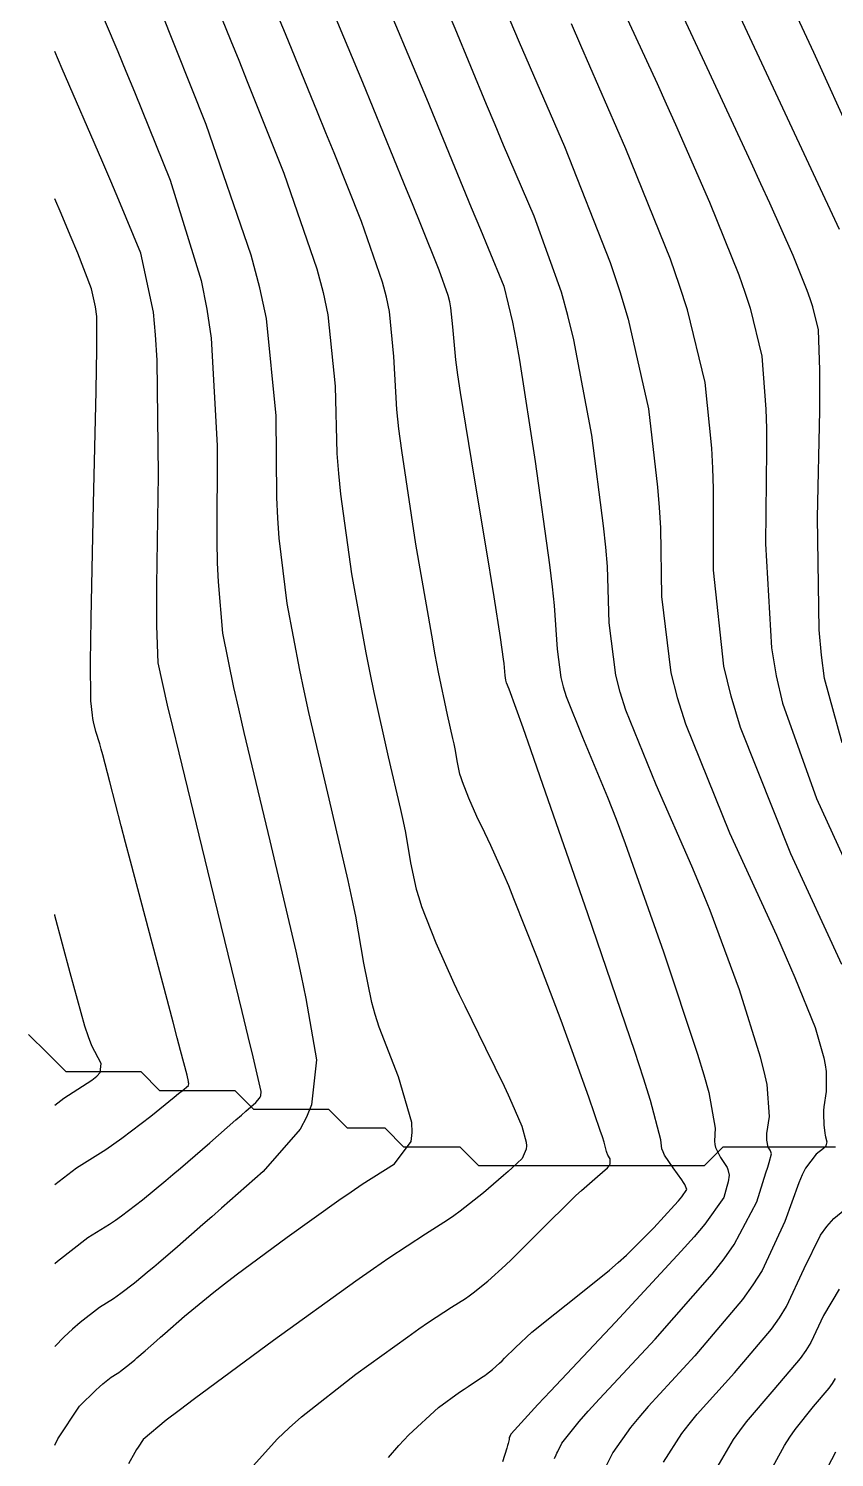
# Model space of a CAD drawing. Header units: metres. Extents: x 837475 to 838479, y 1189012 to 1191015.
# Drawn here: x 837475.1 to 837518, y 1190038.6 to 1190114.7 of the extents above; entities that cross this region are included whole.
import ezdxf

# ---------------------------------------------------------------- set-up
doc = ezdxf.new("R2010")
doc.units = ezdxf.units.M
doc.header["$LTSCALE"] = 0.3
for name, color, linetype in [('COTAS 10', 1, 'Continuous'), ('COTAS INT', 252, 'Continuous'), ('DRENAJE', 5, 'Continuous')]:
    doc.layers.add(name, color=color, linetype=linetype)

msp = doc.modelspace()

# ---------------------------------------------------------------- linework, layer by layer
at = {"layer": 'COTAS 10'}
for points in [[(837519.07, 1190108.823), (837516.947, 1190113.468), (837514.694, 1190118.318)], [(837484.704, 1190117.041), (837485.899, 1190114.098), (837486.316, 1190113.062), (837486.77, 1190111.93), (837488.724, 1190107.041), (837490.479, 1190101.945), (837490.809, 1190100.682), (837491.071, 1190099.482), (837491.45, 1190095.685), (837491.546, 1190092.095), (837491.629, 1190091.027), (837491.736, 1190089.927), (837492.327, 1190085.685), (837493.083, 1190081.48), (837493.294, 1190080.404), (837493.507, 1190079.365), (837494.282, 1190075.93), (837494.939, 1190073.124), (837495.077, 1190072.482), (837495.197, 1190071.899), (837495.47, 1190070.282), (837495.769, 1190068.876), (837495.904, 1190068.426), (837496.063, 1190067.95), (837496.826, 1190066.014), (837497.784, 1190063.872), (837498.066, 1190063.267), (837498.354, 1190062.656), (837499.456, 1190060.406), (837500.452, 1190058.378), (837500.675, 1190057.907), (837500.874, 1190057.476), (837501.401, 1190056.245), (837501.631, 1190055.39), (837501.644, 1190055.194), (837501.635, 1190055.017), (837501.416, 1190054.528), (837500.878, 1190054.02), (837500.667, 1190053.832), (837500.43, 1190053.623), (837499.35, 1190052.694), (837498.113, 1190051.709), (837497.777, 1190051.463), (837497.444, 1190051.23), (837496.263, 1190050.489), (837494.316, 1190049.216), (837493.499, 1190048.648), (837492.562, 1190047.987), (837488.176, 1190044.821), (837483.965, 1190041.716), (837483.139, 1190041.093), (837482.46, 1190040.573), (837481.235, 1190039.552), (837480.953, 1190039.139), (837480.869, 1190039.004), (837480.783, 1190038.858), (837480.448, 1190038.256)], [(837500.758, 1190115.186), (837501.26, 1190114.02), (837503.666, 1190108.457), (837506.1, 1190102.284), (837506.619, 1190100.733), (837507.07, 1190099.252), (837508.143, 1190094.476), (837508.634, 1190090.311), (837508.72, 1190089.215), (837508.783, 1190088.143), (837508.831, 1190084.476), (837509.33, 1190080.413), (837509.679, 1190079.09), (837510.119, 1190077.683), (837512.469, 1190071.885), (837514.958, 1190066.426), (837515.486, 1190065.23), (837515.944, 1190064.173), (837517.017, 1190061.495), (837517.482, 1190059.889), (837517.557, 1190059.506), (837517.609, 1190059.151), (837517.604, 1190058.093), (837517.489, 1190057.283), (837517.472, 1190057.085), (837517.462, 1190056.898), (837517.478, 1190056.317), (837517.539, 1190055.869), (837517.556, 1190055.767), (837517.573, 1190055.673), (837517.638, 1190055.414), (837517.593, 1190055.191), (837517.54, 1190055.121), (837517.471, 1190055.046), (837517.076, 1190054.746), (837516.513, 1190053.999), (837516.337, 1190053.643), (837516.152, 1190053.222), (837515.413, 1190051.163), (837514.193, 1190048.555), (837513.705, 1190047.788), (837513.152, 1190047.002), (837510.611, 1190043.998), (837508.137, 1190041.303), (837507.625, 1190040.711), (837507.189, 1190040.186), (837506.24, 1190038.845), (837505.854, 1190038.073)], [(837476.51378, 1190057.36157), (837477.008, 1190057.73), (837478.501, 1190058.703), (837478.751, 1190058.917), (837478.929, 1190059.107), (837478.984, 1190059.593), (837478.484, 1190060.533), (837478.312, 1190061.009), (837478.126, 1190061.579), (837477.337, 1190064.417), (837476.529, 1190067.475), (837476.51378, 1190067.52979)]]:
    msp.add_lwpolyline(points, dxfattribs=at)
at = {"layer": 'COTAS INT'}
for points in [[(837503.137, 1190038.525), (837503.228, 1190038.731), (837503.268, 1190038.814), (837503.314, 1190038.909), (837503.533, 1190039.346), (837504.452, 1190040.509), (837504.94, 1190041.061), (837505.53, 1190041.712), (837508.501, 1190044.896), (837511.541, 1190048.351), (837512.173, 1190049.173), (837512.715, 1190049.937), (837513.914, 1190052.211), (837514.403, 1190053.755), (837514.497, 1190054.059), (837514.572, 1190054.309), (837514.694, 1190054.764), (837514.669, 1190054.885), (837514.653, 1190054.924), (837514.631, 1190054.965), (837514.519, 1190055.133), (837514.444, 1190055.494), (837514.447, 1190055.658), (837514.459, 1190055.848), (837514.589, 1190056.765), (837514.461, 1190058.467), (837514.312, 1190059.152), (837514.114, 1190059.93), (837512.986, 1190063.515), (837511.424, 1190067.739), (837510.952, 1190068.92), (837510.463, 1190070.106), (837508.554, 1190074.433), (837506.942, 1190078.41), (837506.64, 1190079.376), (837506.401, 1190080.283), (837506.058, 1190083.071), (837505.955, 1190086.068), (837505.867, 1190087.106), (837505.753, 1190088.236), (837505.126, 1190093.071), (837504.171, 1190098.162), (837503.85, 1190099.453), (837503.505, 1190100.692), (837502.055, 1190104.74), (837500.43, 1190108.532), (837499.974, 1190109.61), (837499.517, 1190110.7), (837497.843, 1190114.74), (837496.085, 1190118.856)], [(837486.603, 1190037.602), (837488.378, 1190039.577), (837488.997, 1190040.159), (837489.67, 1190040.755), (837492.563, 1190043.032), (837495.322, 1190045.023), (837495.911, 1190045.439), (837496.425, 1190045.796), (837497.65, 1190046.597), (837498.392, 1190047.063), (837498.602, 1190047.21), (837498.813, 1190047.364), (837499.591, 1190047.984), (837500.528, 1190048.832), (837500.841, 1190049.13), (837501.176, 1190049.455), (837502.575, 1190050.859), (837503.956, 1190052.235), (837504.279, 1190052.543), (837504.577, 1190052.82), (837505.438, 1190053.557), (837505.964, 1190054.026), (837506.049, 1190054.134), (837506.11, 1190054.233), (837506.112, 1190054.511), (837505.981, 1190054.701), (837505.957, 1190054.745), (837505.939, 1190054.784), (837505.918, 1190054.893), (837505.782, 1190055.387), (837505.691, 1190055.67), (837505.577, 1190056.015), (837504.971, 1190057.788), (837504.088, 1190060.26), (837503.798, 1190061.045), (837503.489, 1190061.874), (837502.21, 1190065.235), (837500.978, 1190068.369), (837500.698, 1190069.055), (837500.445, 1190069.663), (837499.756, 1190071.202), (837499.261, 1190072.212), (837499.131, 1190072.486), (837499.005, 1190072.758), (837498.575, 1190073.72), (837498.232, 1190074.589), (837498.161, 1190074.803), (837498.1, 1190075.005), (837497.966, 1190075.636), (837497.843, 1190076.363), (837497.79, 1190076.624), (837497.727, 1190076.912), (837497.432, 1190078.172), (837496.962, 1190080.438), (837496.79, 1190081.36), (837496.6, 1190082.41), (837495.761, 1190087.268), (837494.998, 1190092.265), (837494.855, 1190093.403), (837494.743, 1190094.434), (837494.588, 1190097.268), (837494.347, 1190099.672), (837494.182, 1190100.431), (837493.973, 1190101.231), (837492.862, 1190104.457), (837491.394, 1190108.115), (837490.961, 1190109.186), (837490.516, 1190110.283), (837488.812, 1190114.457), (837487.214, 1190118.283)], [(837494.296, 1190038.581), (837494.854, 1190039.224), (837495.376, 1190039.794), (837496.951, 1190041.243), (837498.082, 1190042.06), (837498.323, 1190042.23), (837498.534, 1190042.377), (837499.036, 1190042.705), (837499.341, 1190042.896), (837499.427, 1190042.956), (837499.513, 1190043.019), (837499.832, 1190043.274), (837500.217, 1190043.621), (837500.345, 1190043.744), (837500.482, 1190043.877), (837501.056, 1190044.452), (837501.936, 1190045.257), (837502.267, 1190045.535), (837502.635, 1190045.837), (837504.278, 1190047.126), (837506.065, 1190048.574), (837506.524, 1190048.976), (837506.967, 1190049.378), (837508.436, 1190050.833), (837509.537, 1190052.033), (837509.747, 1190052.274), (837509.917, 1190052.475), (837510.188, 1190052.873), (837510.079, 1190053.134), (837510.008, 1190053.249), (837509.919, 1190053.382), (837509.454, 1190054.016), (837509.002, 1190054.706), (837508.922, 1190054.874), (837508.862, 1190055.031), (837508.808, 1190055.517), (837508.258, 1190057.619), (837507.885, 1190058.795), (837507.416, 1190060.229), (837504.923, 1190067.556), (837502.383, 1190074.872), (837501.883, 1190076.3), (837501.472, 1190077.468), (837500.724, 1190079.529), (837500.588, 1190079.865), (837500.562, 1190079.947), (837500.542, 1190080.024), (837500.513, 1190080.26), (837500.478, 1190080.696), (837500.453, 1190080.898), (837500.423, 1190081.136), (837500.26, 1190082.293), (837499.92, 1190084.455), (837499.778, 1190085.327), (837499.615, 1190086.318), (837498.852, 1190090.885), (837498.132, 1190095.356), (837497.996, 1190096.286), (837497.888, 1190097.083), (837497.725, 1190098.852), (837497.624, 1190099.862), (837497.555, 1190100.181), (837497.467, 1190100.517), (837497, 1190101.873), (837496.019, 1190104.299), (837495.607, 1190105.31), (837495.134, 1190106.468), (837492.921, 1190111.873), (837490.578, 1190117.483)], [(837493.678, 1190117.324), (837496.319, 1190111.022), (837498.705, 1190105.211), (837499.19, 1190104.033), (837499.6, 1190103.043), (837500.443, 1190101.022), (837500.91, 1190099.1), (837501.081, 1190098.172), (837501.271, 1190097.072), (837502.109, 1190091.665), (837502.872, 1190086.161), (837503.014, 1190084.998), (837503.127, 1190083.992), (837503.285, 1190081.665), (837503.471, 1190080.154), (837503.601, 1190079.662), (837503.765, 1190079.138), (837504.639, 1190076.981), (837505.967, 1190073.787), (837506.417, 1190072.61), (837506.903, 1190071.305), (837508.954, 1190065.535), (837510.765, 1190060.08), (837511.099, 1190058.974), (837511.36, 1190058.043), (837511.698, 1190056.141), (837511.66, 1190055.44), (837511.684, 1190055.266), (837511.723, 1190055.1), (837511.986, 1190054.575), (837512.274, 1190054.145), (837512.329, 1190054.039), (837512.372, 1190053.94), (837512.435, 1190053.631), (837512.386, 1190053.283), (837512.359, 1190053.16), (837512.325, 1190053.025), (837512.152, 1190052.438), (837511.139, 1190051.015), (837510.576, 1190050.353), (837509.89, 1190049.575), (837506.391, 1190045.795), (837502.923, 1190042.122), (837502.256, 1190041.411), (837501.716, 1190040.832), (837500.826, 1190039.847), (837500.764, 1190039.723), (837500.755, 1190039.703), (837500.733, 1190039.655), (837500.725, 1190039.62), (837500.723, 1190039.609), (837500.723, 1190039.598), (837500.725, 1190039.55), (837500.673, 1190039.336), (837500.638, 1190039.219), (837500.595, 1190039.078), (837500.366, 1190038.359)], [(837518.455, 1190076.667), (837517.519, 1190080.099), (837517.356, 1190081.34), (837517.235, 1190082.707), (837517.148, 1190088.693), (837517.268, 1190094.368), (837517.278, 1190095.539), (837517.278, 1190096.537), (837517.194, 1190098.693), (837516.898, 1190099.922), (837516.764, 1190100.335), (837516.607, 1190100.779), (837515.855, 1190102.646), (837514.606, 1190105.44), (837514.136, 1190106.469), (837513.612, 1190107.608), (837511.271, 1190112.646), (837508.92, 1190117.692)], [(837478.578, 1190116.587), (837479.881, 1190113.516), (837480.309, 1190112.48), (837480.766, 1190111.364), (837482.657, 1190106.667), (837484.31, 1190101.321), (837484.615, 1190099.796), (837484.856, 1190098.252), (837485.175, 1190092.518), (837485.152, 1190087.419), (837485.176, 1190086.277), (837485.214, 1190085.251), (837485.46, 1190082.518), (837486.048, 1190079.62), (837486.302, 1190078.491), (837486.595, 1190077.219), (837487.98, 1190071.444), (837489.359, 1190065.578), (837489.647, 1190064.249), (837489.895, 1190063.048), (837490.453, 1190059.775), (837490.199, 1190057.381), (837489.934, 1190056.733), (837489.585, 1190056.093), (837487.624, 1190053.835), (837485.396, 1190051.871), (837484.879, 1190051.416), (837484.405, 1190050.999), (837483.052, 1190049.814), (837482.051, 1190048.949), (837481.798, 1190048.733), (837481.555, 1190048.528), (837480.767, 1190047.877), (837480.043, 1190047.324), (837479.842, 1190047.182), (837479.64, 1190047.045), (837478.905, 1190046.588), (837477.864, 1190045.782), (837477.469, 1190045.424), (837477.027, 1190045.008), (837476.51378, 1190044.494)], [(837518.322, 1190104.037), (837515.432, 1190110.227), (837512.297, 1190116.957)], [(837476.51378, 1190039.24678), (837476.684, 1190039.576), (837477.844, 1190041.315), (837478.707, 1190042.179), (837478.899, 1190042.36), (837479.071, 1190042.515), (837479.524, 1190042.866), (837479.843, 1190043.065), (837479.931, 1190043.124), (837480.019, 1190043.186), (837480.334, 1190043.427), (837480.677, 1190043.71), (837480.782, 1190043.799), (837480.892, 1190043.893), (837481.328, 1190044.269), (837481.934, 1190044.801), (837482.151, 1190044.992), (837482.39, 1190045.202), (837483.433, 1190046.121), (837484.99, 1190047.402), (837485.553, 1190047.841), (837486.173, 1190048.316), (837488.892, 1190050.336), (837491.652, 1190052.308), (837492.299, 1190052.752), (837492.894, 1190053.153), (837494.621, 1190054.235), (837495.502, 1190055.429), (837495.565, 1190055.9), (837495.548, 1190056.433), (837494.835, 1190058.866), (837493.804, 1190061.518), (837493.587, 1190062.189), (837493.4, 1190062.832), (837492.974, 1190064.928), (837492.55, 1190067.436), (837492.365, 1190068.341), (837492.151, 1190069.336), (837491.131, 1190073.687), (837490.051, 1190078.292), (837489.798, 1190079.447), (837489.565, 1190080.55), (837488.893, 1190084.101), (837488.475, 1190087.589), (837488.403, 1190088.652), (837488.349, 1190089.757), (837488.313, 1190094.101), (837487.794, 1190099.292), (837487.436, 1190100.932), (837486.986, 1190102.659), (837484.586, 1190109.625), (837482.146, 1190115.745)], [(837518.45, 1190064.868), (837515.721, 1190070.767), (837513.051, 1190077.484), (837512.552, 1190079.162), (837512.158, 1190080.762), (837511.603, 1190085.882), (837511.612, 1190090.218), (837511.573, 1190091.323), (837511.516, 1190092.386), (837511.16, 1190095.882), (837510.225, 1190099.754), (837509.804, 1190101.054), (837509.311, 1190102.454), (837506.942, 1190108.336), (837504.547, 1190113.841), (837504.038, 1190115.004)], [(837506.911, 1190115.491), (837508.603, 1190111.809), (837509.087, 1190110.736), (837509.576, 1190109.64), (837511.399, 1190105.491), (837512.959, 1190101.617), (837513.284, 1190100.695), (837513.561, 1190099.838), (837514.177, 1190097.287), (837514.397, 1190094.462), (837514.426, 1190093.431), (837514.44, 1190092.293), (837514.376, 1190087.287), (837514.697, 1190081.734), (837514.954, 1190080.251), (837515.285, 1190078.792), (837517.088, 1190073.717), (837519.085, 1190069.353)], [(837476.51378, 1190048.91776), (837476.658, 1190049.048), (837478.287, 1190050.31), (837479.436, 1190051.025), (837479.752, 1190051.24), (837480.068, 1190051.462), (837481.2, 1190052.327), (837482.434, 1190053.347), (837482.813, 1190053.667), (837483.209, 1190054.004), (837484.777, 1190055.359), (837486.172, 1190056.578), (837486.46, 1190056.829), (837486.705, 1190057.043), (837487.233, 1190057.506), (837487.427, 1190057.73), (837487.462, 1190057.793), (837487.488, 1190057.858), (837487.513, 1190058.095), (837487.084, 1190059.945), (837486.824, 1190061.026), (837486.502, 1190062.353), (837484.83, 1190069.202), (837483.139, 1190076.146), (837482.805, 1190077.534), (837482.531, 1190078.69), (837482.026, 1190080.934), (837481.953, 1190082.913), (837481.95, 1190083.901), (837481.955, 1190085.081), (837482.038, 1190090.934), (837481.975, 1190097.068), (837481.889, 1190098.426), (837481.772, 1190099.635), (837481.103, 1190102.768), (837479.935, 1190105.594), (837479.505, 1190106.609), (837479.027, 1190107.725), (837476.915, 1190112.595), (837476.51378, 1190113.5144)], [(837476.51378, 1190053.13772), (837477.669, 1190054.032), (837479.232, 1190055.005), (837479.663, 1190055.298), (837480.092, 1190055.6), (837481.633, 1190056.777), (837482.874, 1190057.782), (837483.114, 1190057.977), (837483.309, 1190058.135), (837483.64, 1190058.405), (837483.652, 1190058.51), (837483.646, 1190058.564), (837483.636, 1190058.629), (837483.565, 1190058.955), (837483.224, 1190060.269), (837483.043, 1190060.958), (837482.824, 1190061.787), (837481.721, 1190065.952), (837480.553, 1190070.37), (837480.293, 1190071.358), (837480.06, 1190072.244), (837479.449, 1190074.596), (837479.073, 1190076.035), (837478.989, 1190076.346), (837478.914, 1190076.619), (837478.712, 1190077.288), (837478.583, 1190077.795), (837478.552, 1190077.964), (837478.524, 1190078.147), (837478.443, 1190078.914), (837478.424, 1190081.04), (837478.436, 1190082.08), (837478.455, 1190083.315), (837478.584, 1190089.405), (837478.718, 1190095.42), (837478.74, 1190096.608), (837478.755, 1190097.588), (837478.754, 1190099.405), (837478.685, 1190099.912), (837478.657, 1190100.067), (837478.625, 1190100.229), (837478.477, 1190100.865), (837477.744, 1190102.769), (837477.343, 1190103.73), (837476.856, 1190104.88), (837476.51378, 1190105.67064)], [(837508.947, 1190038.344), (837509.925, 1190039.862), (837510.31, 1190040.361), (837510.743, 1190040.894), (837512.721, 1190043.1), (837514.691, 1190045.428), (837515.12, 1190046.038), (837515.498, 1190046.633), (837516.444, 1190048.655), (837517.315, 1190050.442), (837517.646, 1190050.889), (837518.016, 1190051.315), (837519.677, 1190052.679)], [(837518.31, 1190047.554), (837517.475, 1190046.146), (837516.803, 1190044.71), (837516.534, 1190044.288), (837516.23, 1190043.855), (837514.831, 1190042.201), (837513.35, 1190040.484), (837512.994, 1190040.011), (837512.661, 1190039.539), (837511.654, 1190037.844)], [(837514.361, 1190037.343), (837515.398, 1190039.216), (837515.679, 1190039.661), (837515.957, 1190040.075), (837516.941, 1190041.303), (837517.769, 1190042.281), (837517.949, 1190042.538), (837518.108, 1190042.788)], [(837517.068, 1190036.842), (837518.134, 1190038.893)]]:
    msp.add_lwpolyline(points, dxfattribs=at)
at = {"layer": 'DRENAJE'}
for points in [[(837476.12338, 1190060.13221, 0), (837475.12372, 1190061.13187, 0)], [(837518.10922, 1190055.13389, 0), (837517.10956, 1190055.13389, 0), (837516.1099, 1190055.13389, 0), (837515.11024, 1190055.13389, 0), (837514.11057, 1190055.13389, 0), (837513.11091, 1190055.13389, 0), (837512.11125, 1190055.13389, 0), (837511.11158, 1190054.13423, 0), (837510.11192, 1190054.13423, 0), (837509.11226, 1190054.13423, 0), (837508.1126, 1190054.13423, 0), (837507.11293, 1190054.13423, 0), (837506.11327, 1190054.13423, 0), (837505.11361, 1190054.13423, 0), (837504.11394, 1190054.13423, 0), (837503.11428, 1190054.13423, 0), (837502.11462, 1190054.13423, 0), (837501.11495, 1190054.13423, 0), (837500.11529, 1190054.13423, 0), (837499.11563, 1190054.13423, 0), (837498.11597, 1190055.13389, 0), (837497.1163, 1190055.13389, 0), (837496.11664, 1190055.13389, 0), (837495.11698, 1190055.13389, 0), (837494.11731, 1190056.13356, 0), (837493.11765, 1190056.13356, 0), (837492.11799, 1190056.13356, 0), (837491.11833, 1190057.13322, 0), (837490.11866, 1190057.13322, 0), (837489.119, 1190057.13322, 0), (837488.11934, 1190057.13322, 0), (837487.11967, 1190057.13322, 0), (837486.12001, 1190058.13288, 0), (837485.12035, 1190058.13288, 0), (837484.12069, 1190058.13288, 0), (837483.12102, 1190058.13288, 0), (837482.12136, 1190058.13288, 0), (837481.1217, 1190059.13254, 0), (837480.12203, 1190059.13254, 0), (837479.12237, 1190059.13254, 0), (837478.12271, 1190059.13254, 0), (837477.12304, 1190059.13254, 0), (837476.12338, 1190060.13221, 0)]]:
    msp.add_polyline3d(points, dxfattribs=at)

doc.saveas('drawing.dxf')
